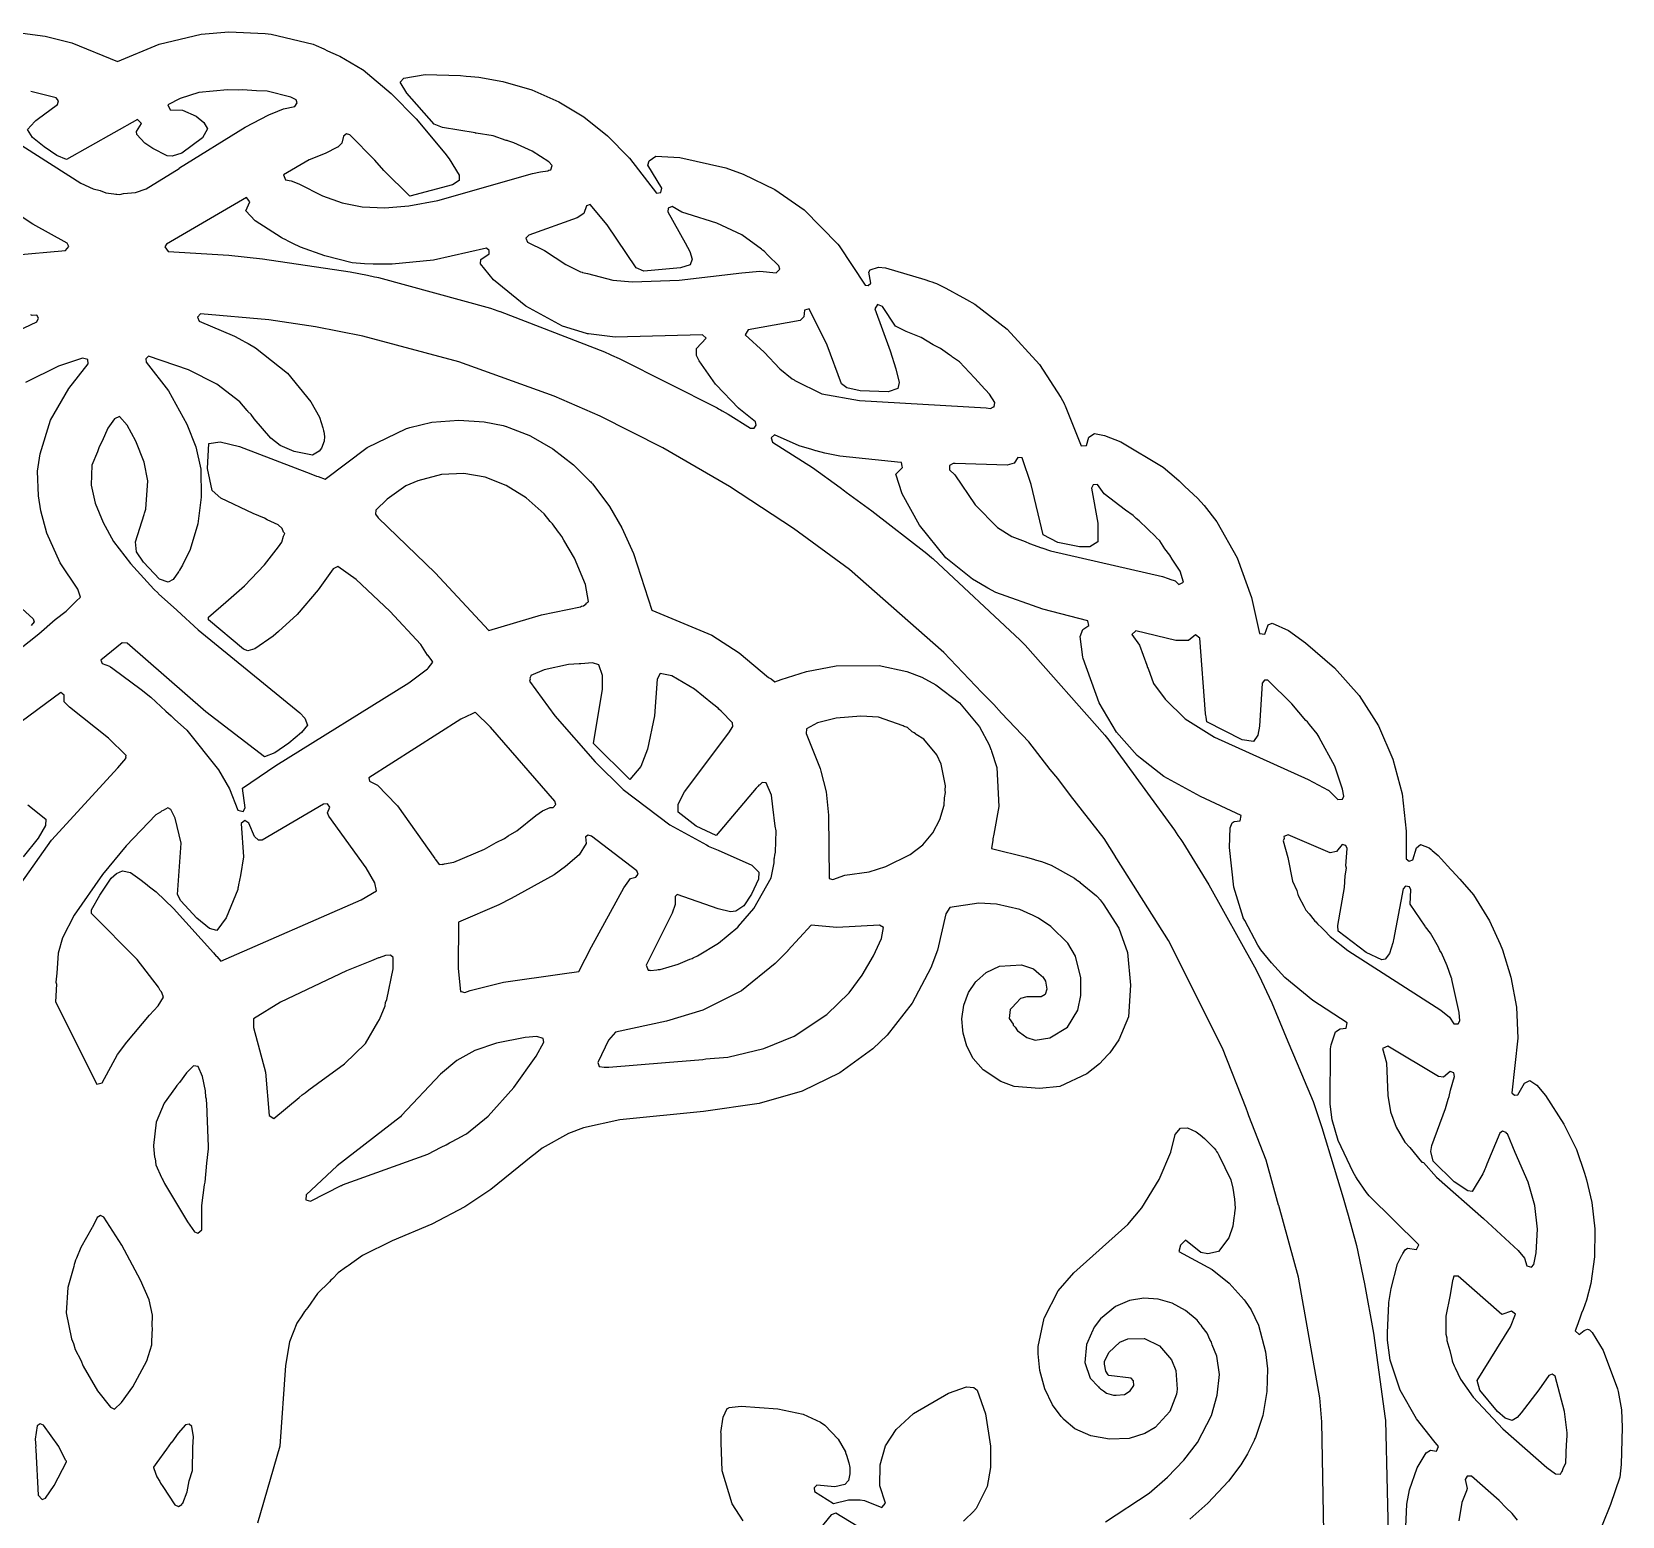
# Model space of a CAD drawing. Header units: millimetres. Extents: x 0 to 300, y 0 to 298.
# Drawn here: x 141.2 to 299.5, y 150.5 to 298.2 of the extents above; entities that cross this region are included whole.
import ezdxf

# ---------------------------------------------------------------- set-up
doc = ezdxf.new("R2010")
doc.units = ezdxf.units.MM
doc.layers.add('CUT', color=7, linetype='CONTINUOUS')

msp = doc.modelspace()

# ---------------------------------------------------------------- linework, layer by layer
at = {"layer": 'CUT'}
for points in [[(139.817, 298.1291), (142.5607, 297.7663), (145.2115, 297.0989), (149.7779, 295.2616), (153.9056, 296.9766), (158.1045, 297.9749), (160.8461, 298.2017), (164.4775, 298.0232), (165.0463, 297.9677), (169.2277, 296.9626), (169.5264, 296.841), (170.2914, 296.4964), (170.6731, 296.3244), (171.7405, 295.8436), (171.9093, 295.7676), (174.1579, 294.4493), (174.1952, 294.4258), (174.2029, 294.4209), (174.2034, 294.4206), (174.2041, 294.4202), (177.008, 292.0683), (179.5051, 289.5408), (182.336, 286.1112), (182.7663, 285.5433), (183.7789, 283.9159), (183.7762, 283.3931), (183.1168, 282.9743), (178.8743, 281.841), (176.2927, 284.4081), (175.3859, 285.4416), (172.8903, 287.9324), (172.5604, 288.0401), (172.2506, 287.8156), (172.1079, 287.1139), (171.683, 286.7275), (171.6551, 286.7037), (170.4308, 286.0916), (168.8493, 285.4667), (166.28, 283.9611), (166.4802, 283.4565), (167.0662, 283.3813), (167.8158, 283.0763), (170.1574, 281.8617), (172.1194, 281.1817), (174.1148, 280.7722), (176.3725, 280.6837), (178.7809, 280.8893), (181.6639, 281.4047), (191.0847, 284.1143), (191.8581, 284.2684), (192.6176, 284.3602), (192.6929, 284.4347), (192.8878, 284.4735), (193.0283, 284.8962), (192.7127, 285.2571), (191.0586, 286.3181), (189.2333, 287.1419), (188.6223, 287.3452), (188.5588, 287.3753), (188.4625, 287.3984), (187.1465, 287.8362), (185.4618, 288.1164), (185.4163, 288.1272), (185.3566, 288.1338), (182.125, 288.6713), (181.2768, 289.0071), (178.5622, 292.1099), (177.919, 293.1775), (178.2591, 293.594), (180.3987, 293.9614), (183.9019, 293.8453), (184.4638, 293.7961), (184.9334, 293.7549), (185.3369, 293.7196), (185.7336, 293.6848), (188.1208, 293.2677), (191.0111, 292.4186), (193.6954, 291.2328), (196.1932, 289.7439), (198.5447, 287.8556), (200.6689, 285.6759), (200.6696, 285.6751), (200.6709, 285.6737), (200.6783, 285.6657), (200.7215, 285.6188), (203.4165, 282.1465), (203.8537, 282.2189), (203.9584, 282.6496), (202.549, 284.942), (202.6804, 285.3647), (203.3633, 285.8323), (205.7343, 285.6883), (210.3322, 284.6504), (212.0368, 284.0404), (215.206, 282.5011), (218.1311, 280.4684), (221.4679, 277.0724), (221.6026, 276.9078), (224.18, 272.9696), (224.4894, 272.9465), (224.7388, 273.1873), (224.5553, 274.2781), (224.6937, 274.5032), (225.5046, 274.7632), (226.2034, 274.7042), (230.1164, 273.5338), (230.6073, 273.3709), (230.8117, 273.3031), (231.1078, 273.2049), (231.2911, 273.144), (232.2228, 272.6744), (233.9044, 271.754), (233.9867, 271.709), (234.2912, 271.5423), (235.1089, 271.0947), (238.3377, 268.5909), (241.557, 265.0946), (243.6541, 261.7858), (243.988, 261.1923), (244.0345, 261.1032), (244.1054, 260.9674), (245.6978, 256.9901), (246.2339, 257.0086), (246.4474, 257.8556), (247.0224, 258.2205), (248.0262, 258.0292), (249.6243, 257.3829), (253.8596, 254.8512), (255.1801, 253.7408), (255.4326, 253.5043), (255.6098, 253.3383), (256.0225, 252.9518), (257.2664, 251.787), (257.9205, 251.063), (259.1906, 249.42), (261.2289, 245.8537), (262.6478, 241.8989), (263.4342, 238.3074), (263.9706, 238.2589), (264.3113, 239.1615), (264.7063, 239.3231), (266.3176, 238.607), (268.0249, 237.3964), (270.9067, 234.9048), (273.3625, 232.1459), (275.2826, 229.1287), (276.7218, 225.8148), (277.6328, 222.336), (278.0523, 218.6503), (278.0605, 215.8705), (278.3334, 215.6616), (278.6976, 215.7662), (279.0677, 216.9651), (279.4692, 217.3196), (280.3259, 216.9744), (280.5422, 216.7993), (280.573, 216.7744), (280.5997, 216.7528), (280.6439, 216.717), (281.214, 216.2288), (281.543, 215.8715), (282.4968, 214.8354), (282.6027, 214.7203), (283.3924, 213.8625), (284.7599, 212.2883), (286.3423, 209.7258), (287.4077, 207.387), (287.6354, 206.8159), (288.468, 204.091), (289.0132, 201.1024), (289.1624, 198.0295), (288.5783, 192.5858), (288.8309, 192.3577), (289.168, 192.4053), (289.8068, 193.5444), (290.3554, 193.8036), (291.04, 193.3391), (291.905, 192.3196), (293.7435, 189.4563), (294.9921, 186.9337), (295.8108, 184.5953), (296.0009, 183.9178), (296.5212, 181.6639), (296.8199, 179.0594), (296.8201, 179.0564), (296.8204, 179.0526), (296.8234, 179.0083), (296.8303, 178.9096), (296.7972, 176.2799), (296.4281, 173.6278), (295.979, 171.9484), (295.6515, 171.0394), (295.5093, 170.6449), (295.3342, 170.159), (295.0346, 169.3274), (294.8585, 168.8961), (295.2695, 168.543), (295.7774, 168.9281), (296.0929, 169.0685), (296.2968, 168.9887), (296.2968, 168.9887), (296.2973, 168.9883), (296.2997, 168.9862), (296.5717, 168.7485), (297.6613, 166.9532), (299.0663, 163.1106), (299.1397, 162.857), (299.4626, 161.0293), (299.5479, 159.2637), (299.4585, 155.6024), (299.3263, 154.3402), (298.3907, 151.6101), (297.5581, 149.5564)], [(137.4589, 288.6463), (146.0997, 283.1409), (147.3564, 282.5611), (148.0336, 282.4034), (148.6039, 282.1863), (149.3863, 282.0886), (149.5966, 282.0396), (149.7044, 282.0488), (149.9982, 282.0121), (150.3679, 282.1056), (151.572, 282.2086), (152.6261, 282.5803), (155.8893, 284.6109), (155.9419, 284.6397), (155.9454, 284.6459), (162.4832, 288.7143), (164.8404, 289.9256), (165.7196, 290.287), (165.7206, 290.2874), (165.7396, 290.2952), (166.304, 290.5273), (167.4304, 290.7832), (167.6652, 291.1253), (167.5356, 291.4452), (167.0118, 291.7124), (164.671, 292.2909), (163.5912, 292.3242), (162.2066, 292.4124), (161.8369, 292.3784), (160.699, 292.4136), (157.8676, 292.1694), (156.0142, 291.5787), (154.784, 290.9175), (155.0054, 290.4291), (156.2303, 290.3891), (157.5844, 289.8042), (158.3719, 289.1807), (158.7205, 288.5513), (158.2307, 287.6359), (156.1824, 286.1375), (155.2197, 285.8105), (154.7156, 285.8704), (153.2852, 286.5836), (152.4994, 287.1312), (151.7055, 287.9788), (151.6693, 288.2691), (152.1551, 289.071), (151.749, 289.4714), (144.6763, 285.5016), (143.7202, 285.883), (142.4645, 286.7592), (141.3188, 287.6936), (140.7899, 288.4677), (141.521, 289.2807), (141.5581, 289.3115), (141.6285, 289.3699), (141.6404, 289.3798), (141.7552, 289.475), (143.791, 290.9725), (143.8904, 291.3459), (143.6665, 291.6157), (141.1454, 292.266)], [(134.1392, 275.4889), (144.5735, 276.4237), (144.9353, 276.8266), (144.7529, 277.1602), (141.3525, 279.0678), (137.4074, 281.5973)], [(137.2887, 267.2275), (141.7322, 269.3484), (141.9012, 269.6883), (141.7441, 269.9948), (141.2723, 269.9679), (141.1252, 270.0211)], [(269.8645, 148.8487), (269.654, 159.8465), (269.4406, 162.2437), (267.3373, 174.2326), (265.3537, 181.3881), (265.3487, 181.4083), (265.345, 181.4195), (264.1024, 185.9019), (262.3898, 190.3142), (262.2953, 190.5988), (262.104, 191.0506), (259.7776, 197.0443), (254.3854, 207.7426), (249.2388, 215.8882), (249.1116, 216.0933), (249.0942, 216.117), (247.9689, 217.8981), (244.6237, 222.1875), (243.3676, 223.8931), (242.6147, 224.7636), (240.4718, 227.5115), (237.7487, 230.3893), (237.0088, 231.2448), (235.8154, 232.4325), (232.0328, 236.4302), (222.6306, 244.6859), (217.067, 248.7753), (210.6853, 252.9294), (204.0454, 256.7925), (197.8226, 259.9491), (193.2266, 261.9446), (183.7522, 265.3434), (174.1709, 267.9052), (169.4721, 268.8393), (164.8443, 269.5349), (158.0211, 270.1339), (157.7168, 269.8078), (157.9011, 269.4016), (161.4144, 267.9034), (162.1965, 267.475), (162.4392, 267.3421), (162.565, 267.2732), (162.7573, 267.1679), (163.4999, 266.7424), (166.6796, 264.2105), (169.0037, 261.3733), (169.8635, 259.8439), (170.2163, 258.7905), (170.2663, 258.532), (170.2819, 258.4508), (170.29, 258.4093), (170.3865, 257.9094), (170.3526, 257.4447), (170.3526, 257.4447), (170.3523, 257.444), (170.0762, 256.7427), (169.8441, 256.4466), (169.1874, 256.0692), (167.3509, 256.4418), (165.943, 257.0222), (165.0196, 257.7444), (163.3713, 259.683), (163.0688, 260.1152), (162.7531, 260.41), (162.7444, 260.4202), (162.7426, 260.4464), (162.6596, 260.52), (161.9404, 261.3658), (159.6496, 263.1251), (156.8493, 264.5418), (152.8469, 265.9088), (152.5776, 265.6478), (152.6188, 265.3101), (154.8557, 262.4772), (156.6828, 259.1605), (157.5473, 256.9017), (158.0451, 254.6609), (158.0928, 251.8792), (157.753, 249.218), (156.9853, 246.6801), (156.2212, 245.1043), (155.9412, 244.6131), (155.8748, 244.4968), (155.8649, 244.4794), (155.8444, 244.4434), (155.2973, 243.6795), (154.8011, 243.4227), (153.9466, 243.7353), (152.3417, 245.4276), (151.6598, 246.4272), (151.5408, 247.4354), (152.404, 250.159), (152.4465, 250.2738), (152.4483, 250.2987), (152.5709, 250.6856), (152.7985, 253.5132), (152.4248, 255.3813), (151.5938, 257.4399), (150.7358, 259.0315), (149.9673, 259.9016), (149.4608, 259.6946), (148.7911, 258.7589), (148.2377, 257.4556), (147.9386, 256.8971), (147.7901, 256.401), (147.2264, 255.0734), (147.1333, 253.0813), (147.5445, 251.3002), (148.3294, 249.364), (149.3776, 247.4525), (151.0451, 245.2811), (153.3787, 242.7381), (153.8142, 242.3381), (153.8514, 242.2661), (155.6611, 240.6354), (155.7171, 240.5902), (157.8038, 238.6736), (167.9175, 230.4014), (168.4241, 229.8827), (168.6792, 229.2028), (168.0894, 228.4578), (166.8098, 227.3963), (165.4189, 226.443), (164.3863, 226.0468), (158.554, 230.522), (150.7241, 237.3553), (150.216, 237.3927), (148.1123, 235.6536), (148.236, 235.3266), (148.9611, 235.0634), (148.9781, 235.0512), (149.007, 235.0306), (149.0684, 234.9868), (149.2991, 234.8222), (152.1273, 232.7279), (153.084, 231.9622), (154.5916, 230.5849), (155.1203, 230.1019), (155.4519, 229.799), (156.6733, 228.6832), (159.8155, 224.73), (160.9173, 222.8579), (161.7519, 220.7108), (162.275, 220.5875), (162.4838, 220.9419), (162.222, 222.9263), (165.522, 225.1662), (178.7575, 233.3964), (180.6334, 234.7901), (180.6676, 234.8367), (180.6851, 234.8491), (181.1476, 235.4694), (181.0778, 235.5596), (181.0949, 235.5985), (180.67, 236.1476), (180.6246, 236.1501), (179.9453, 237.2057), (176.8596, 240.5301), (173.5326, 243.6776), (171.6999, 244.9635), (171.2206, 244.7419), (169.7513, 242.6471), (167.6539, 240.2177), (165.7841, 238.4987), (165.2759, 238.0541), (163.4487, 236.7945), (162.7531, 236.6001), (162.3136, 236.7577), (158.8251, 239.6687), (158.8187, 239.9318), (160.5363, 241.4334), (161.6204, 242.3428), (161.865, 242.595), (162.4042, 243.0664), (164.4092, 245.1301), (165.7847, 246.9517), (166.1331, 247.3971), (166.2855, 247.99), (166.4074, 248.2607), (166.2959, 248.3841), (166.1682, 248.7548), (165.7535, 249.1226), (164.6555, 249.6329), (164.4064, 249.7753), (163.2852, 250.2696), (160.0497, 251.7732), (159.1975, 252.5473), (158.7317, 254.7462), (158.8698, 257.2121), (159.9895, 257.3752), (161.9001, 256.9138), (169.0143, 254.2084), (169.5742, 253.9553), (169.7503, 253.9285), (170.4265, 253.6714), (174.6304, 256.8266), (178.5422, 258.7048), (178.682, 258.7565), (178.8579, 258.8214), (178.8691, 258.8256), (181.069, 259.3332), (183.7323, 259.5505), (186.2629, 259.3963), (188.1431, 259.0048), (188.4472, 258.9135), (188.4909, 258.9003), (188.5531, 258.8816), (188.7193, 258.8317), (190.8662, 257.9759), (190.9056, 257.9555), (193.1113, 256.6912), (195.1695, 255.1013), (196.7302, 253.5364), (196.775, 253.4897), (196.8673, 253.3936), (196.9562, 253.3009), (197.0381, 253.2155), (198.391, 251.4497), (198.7304, 250.9581), (199.9784, 248.8186), (201.1331, 246.2599), (202.9621, 240.65), (208.9178, 238.1458), (211.6369, 236.3936), (214.5611, 233.923), (214.8209, 233.7859), (215.1848, 233.4866), (215.8214, 233.7459), (218.3593, 234.5221), (221.2875, 235.0958), (225.57, 235.1257), (228.3482, 234.5218), (229.8346, 233.9516), (231.2113, 233.2146), (233.5955, 231.4038), (235.5602, 229.034), (236.5366, 227.2154), (236.6706, 226.8642), (236.7094, 226.7624), (236.7224, 226.7285), (236.7747, 226.5913), (237.295, 224.9839), (237.4819, 221.0815), (237.0107, 218.3327), (236.9047, 217.8812), (236.9114, 217.7535), (236.7661, 216.906), (240.2625, 216.0379), (241.0619, 215.8106), (241.1037, 215.7988), (241.1081, 215.7975), (241.7504, 215.6149), (242.7192, 215.2389), (245.0304, 213.9531), (245.2437, 213.7982), (245.3385, 213.7293), (245.5901, 213.5466), (245.5994, 213.5399), (247.2131, 212.1835), (247.3067, 212.0873), (247.5674, 211.7982), (247.8965, 211.3977), (249.4367, 208.9884), (250.3119, 206.5692), (250.6157, 203.3167), (250.4015, 200.1631), (249.4352, 197.8496), (248.5468, 196.5772), (248.3874, 196.4074), (248.3547, 196.3726), (248.3511, 196.3687), (247.5151, 195.4781), (246.243, 194.4831), (243.5733, 193.2086), (241.5281, 193.0099), (239.0304, 193.2358), (237.6952, 193.7075), (235.9338, 194.8923), (234.9477, 196.0017), (234.3046, 197.2217), (233.9297, 198.5457), (233.8994, 198.8398), (233.8227, 199.9655), (234.0102, 201.3081), (234.4764, 202.5844), (235.1768, 203.6095), (235.1879, 203.6233), (235.1977, 203.6354), (235.2206, 203.6638), (235.2631, 203.7163), (236.2427, 204.5815), (237.548, 205.1992), (239.7413, 205.3364), (240.9335, 204.9273), (241.473, 204.4666), (241.717, 204.2582), (241.7688, 204.214), (241.8691, 204.1284), (242.1443, 203.6985), (242.2844, 202.9244), (242.1147, 202.3748), (241.7008, 202.1469), (241.4968, 202.1368), (241.4627, 202.1351), (241.4423, 202.1341), (241.3984, 202.1319), (240.2769, 202.1539), (239.6641, 201.9767), (239.4696, 201.7719), (239.4538, 201.7649), (239.4285, 201.7286), (238.6231, 200.8806), (238.5215, 199.9738), (238.9102, 199.4212), (238.9396, 199.3327), (239.0181, 199.2411), (239.0315, 199.2107), (239.0944, 199.1521), (239.1231, 199.1185), (239.3651, 198.7745), (239.5184, 198.6571), (239.5339, 198.639), (239.565, 198.6214), (240.2701, 198.0814), (241.1293, 197.8197), (242.5657, 198.0684), (244.3329, 199.1213), (245.3705, 200.808), (245.6564, 202.2944), (245.6564, 204.0208), (245.1405, 206.1777), (244.3524, 207.4836), (242.6664, 209.1389), (241.4589, 209.9826), (240.8319, 210.2722), (240.7693, 210.3082), (240.6675, 210.3481), (239.5729, 210.8537), (237.2606, 211.362), (235.511, 211.4529), (232.6226, 211.0489), (232.2205, 210.4217), (231.3837, 206.8004), (230.7433, 205.0242), (228.8685, 201.5182), (226.393, 198.3459), (224.9573, 196.9742), (221.6694, 194.5912), (217.9171, 192.7461), (213.6285, 191.5382), (208.1081, 190.7178), (199.7668, 189.9008), (196.1474, 189.1003), (194.652, 188.551), (192.0407, 187.0934), (191.1811, 186.4005), (191.1721, 186.3949), (191.1205, 186.3517), (186.9225, 182.9679), (184.3421, 181.2378), (181.0695, 179.5102), (177.0928, 177.8696), (174.1526, 176.3966), (172.7245, 175.3719), (172.6265, 175.3093), (172.5614, 175.2549), (171.7396, 174.6653), (171.1634, 174.0881), (170.9962, 173.9486), (170.8523, 173.7766), (169.6862, 172.6086), (168.7065, 171.2106), (168.3722, 170.8108), (168.1226, 170.3774), (167.6228, 169.6643), (166.8964, 167.7889), (166.4843, 165.4495), (165.912, 157.4045), (163.7078, 149.7527)], [(131.9385, 230.3775), (141.9272, 238.2838), (143.5564, 239.7054), (144.6445, 240.549), (145.6502, 241.5238), (145.6582, 241.5393), (146.0856, 241.9122), (145.8078, 242.7257), (144.0666, 245.3602), (142.7287, 248.2843), (142.1263, 250.5238), (141.9056, 252.0129), (141.8139, 254.4658), (142.0652, 256.1996), (143.111, 259.5341), (144.9217, 262.7025), (146.8549, 265.1483), (146.8187, 265.5978), (146.2648, 265.7081), (143.8996, 264.9317), (140.5932, 263.2971)], [(277.9847, 148.6147), (278.1003, 151.6524), (278.3889, 153.0891), (279.1387, 155.2683), (279.2256, 155.4358), (280.0363, 156.7584), (280.4738, 157.0134), (281.0505, 156.9341), (281.275, 157.3947), (280.8072, 157.9665), (279.0731, 160.1505), (279.0714, 160.1529), (279.0711, 160.1532), (279.071, 160.1534), (279.0698, 160.1552), (277.453, 162.9994), (276.447, 165.9687), (276.1856, 167.9869), (276.1974, 168.7237), (276.3189, 171.6132), (276.3283, 171.7053), (276.5535, 173.1079), (277.1903, 175.5695), (277.6046, 176.4285), (277.6327, 176.4741), (277.6332, 176.4748), (277.7136, 176.6051), (277.935, 176.9638), (278.1784, 177.1403), (279.0768, 177.0026), (279.3156, 177.4528), (274.3454, 182.3536), (274.1024, 182.6621), (273.1425, 184.0629), (273.1214, 184.0969), (273.0971, 184.1361), (273.0312, 184.2425), (272.7549, 184.6884), (271.2606, 187.8564), (270.6791, 189.9004), (270.4684, 191.467), (270.5233, 196.9663), (270.5671, 197.3618), (270.9997, 198.6569), (271.4679, 198.9571), (272.0639, 199.0182), (272.1641, 199.5442), (268.7385, 201.781), (265.9654, 204.0695), (264.6232, 205.5235), (263.5862, 206.8341), (263.2674, 207.283), (261.9728, 209.729), (261.8332, 210.0023), (261.8332, 210.0024), (261.8317, 210.0053), (261.8206, 210.027), (260.9016, 213.0561), (260.4523, 217.014), (260.5084, 218.9727), (260.7147, 219.4529), (260.9329, 219.5831), (261.5098, 219.6598), (261.6098, 220.1967), (257.5691, 222.0764), (253.9181, 224.0876), (251.583, 225.9108), (251.2538, 226.182), (249.2081, 228.4947), (247.4826, 231.4199), (245.893, 235.8281), (245.8662, 235.9533), (245.596, 238.012), (245.8505, 238.6969), (246.4401, 239.0925), (246.3425, 239.5849), (241.8749, 240.7167), (237.1954, 242.4072), (236.4179, 242.8158), (235.6678, 243.2483), (234.8865, 243.7257), (232.2091, 245.8263), (229.6074, 249.0943), (227.8579, 252.2272), (227.2464, 254.1656), (227.2458, 254.1698), (227.3608, 254.2914), (227.9052, 254.8267), (227.8717, 254.9517), (227.791, 255.3211), (227.744, 255.3252), (227.7379, 255.3467), (221.6747, 255.949), (220.1666, 256.2496), (219.3262, 256.4943), (219.2865, 256.5059), (218.8811, 256.6239), (217.632, 256.9876), (215.1713, 258.0789), (214.8252, 257.7906), (214.9642, 257.3621), (218.9544, 254.8394), (221.7, 252.8284), (222.1288, 252.5144), (222.3159, 252.3773), (224.8609, 250.5133), (230.3254, 246.2894), (230.8295, 245.8576), (230.9143, 245.7849), (230.9447, 245.7588), (230.9589, 245.7467), (239.6183, 237.6528), (240.118, 237.1348), (248.059, 228.194), (248.4589, 227.6862), (254.9683, 218.7189), (255.1397, 218.4753), (255.3235, 218.2139), (255.6143, 217.8006), (255.8253, 217.5006), (258.415, 213.2989), (262.9577, 205.134), (263.3744, 204.3072), (264.6641, 201.5382), (266.2713, 197.7045), (267.185, 195.5251), (267.6239, 194.4782), (268.7738, 191.7352), (268.8996, 191.4171), (269.6468, 189.156), (270.8742, 185.0837), (271.7664, 182.1234), (272.107, 180.9933), (272.2853, 180.4018), (273.0958, 177.3797), (273.8849, 173.5761), (274.8023, 168.6798), (275.9625, 160.1897), (275.975, 160.0027), (276.3044, 145.9562)], [(137.9496, 242.8543), (141.3816, 239.7606), (141.4538, 239.475), (141.175, 239.0959)], [(140.1917, 213.453), (143.1978, 217.7315), (149.8082, 224.9455), (150.581, 225.8569), (150.5935, 225.932), (150.6264, 225.9665), (150.6031, 225.9897), (150.632, 226.1633), (148.8698, 227.8909), (144.9819, 230.9921), (144.4679, 231.5184), (144.4678, 232.1775), (144.1386, 232.4285), (135.4322, 226.0386)], [(140.8361, 221.2412), (142.6348, 219.8462), (142.6024, 219.192), (141.8695, 217.9371), (140.3598, 216.0645)], [(248.1012, 149.8932), (252.4533, 152.7544), (254.2819, 154.3408), (255.8956, 156.0121), (257.2666, 157.7814), (258.6751, 160.4806), (259.2398, 162.4928), (259.4484, 164.5428), (259.2107, 166.3847), (258.7238, 167.5152), (258.6651, 167.7589), (258.5012, 168.0322), (258.2319, 168.6576), (257.739, 169.3027), (257.6487, 169.4532), (257.5414, 169.5614), (257.2441, 169.9505), (256.0718, 170.9188), (254.752, 171.6511), (253.3501, 172.06), (251.9198, 172.1476), (250.4911, 171.9139), (249.1185, 171.3304), (247.6234, 170.0993), (246.9733, 169.2593), (246.7401, 168.7182), (246.7321, 168.7059), (246.7143, 168.6582), (246.2328, 167.5407), (246.0682, 165.7366), (246.5837, 164.197), (247.4038, 163.3294), (247.4733, 163.2297), (247.5152, 163.2115), (247.6004, 163.1213), (247.9259, 162.9241), (248.2208, 162.6975), (248.914, 162.4837), (249.1756, 162.5075), (250.0221, 162.5587), (250.5635, 162.9131), (250.9406, 163.4628), (250.918, 163.9224), (250.6657, 164.1893), (248.4628, 164.4552), (248.3753, 164.5165), (248.152, 164.8913), (248.0282, 165.5814), (248.0217, 165.8595), (248.4372, 166.7507), (249.5557, 167.7781), (250.3411, 168.1076), (251.9663, 168.1407), (251.9665, 168.1407), (251.9669, 168.1406), (251.9679, 168.1403), (252.0063, 168.1309), (253.4973, 167.4228), (254.6774, 166.0084), (255.1048, 164.9405), (255.2454, 163.0781), (255.2158, 162.8433), (255.1679, 162.6081), (254.5225, 160.8816), (253.0426, 159.29), (252.0447, 158.6713), (250.459, 158.1827), (248.5176, 158.1179), (246.6394, 158.4606), (245.0599, 159.1455), (243.9678, 160.071), (243.9138, 160.1298), (243.9003, 160.1445), (243.8852, 160.1609), (243.6927, 160.3706), (242.827, 161.5263), (242.0701, 163.135), (241.5809, 164.95), (241.4173, 166.5955), (241.4226, 167.0658), (241.424, 167.1886), (241.4244, 167.2251), (241.4258, 167.3447), (242.0135, 170.1562), (242.031, 170.211), (243.4192, 172.8973), (244.9741, 174.6735), (250.3271, 179.4844), (251.7241, 181.146), (253.4731, 183.9799), (254.6187, 186.6783), (255.0523, 188.4297), (255.5853, 189.0849), (256.2681, 189.1213), (257.151, 188.7034), (257.5501, 188.401), (257.9577, 188.0593), (258.9253, 187.0901), (259.0853, 186.8993), (259.1796, 186.7504), (259.2572, 186.6279), (259.2826, 186.5878), (259.4105, 186.3859), (260.5881, 183.9289), (260.7813, 183.0933), (260.9624, 182.0026), (261.0172, 181.1042), (260.9584, 180.6443), (260.9452, 180.5409), (260.8954, 180.1518), (260.7892, 179.3218), (260.3772, 178.1661), (259.3656, 176.8076), (258.3104, 176.5606), (257.6194, 176.6857), (256.0908, 177.9407), (255.5661, 177.4388), (255.4259, 176.7853), (258.7465, 175.011), (260.4083, 173.6513), (261.9274, 171.9777), (262.0182, 171.8543), (262.6106, 171.0038), (263.3469, 169.4664), (264.0426, 166.8041), (264.2299, 165.1232), (264.1692, 162.8467), (263.7664, 160.4671), (263.0716, 158.3865), (263.0324, 158.2906), (263.0312, 158.2877), (262.9859, 158.1767), (262.9124, 157.997), (262.256, 156.6644), (261.58, 155.5697), (260.3515, 153.9428), (258.3166, 151.7546), (256.496, 150.1601)], [(212.0337, 149.9997), (210.9534, 151.6767), (209.9503, 154.961), (209.8561, 157.7882), (209.8431, 158.5644), (209.8404, 158.7236), (209.8394, 158.7818), (209.8393, 158.7905), (210.0474, 160.3053), (210.4468, 161.1558), (210.5517, 161.2118), (210.5574, 161.2148), (210.609, 161.2424), (210.6437, 161.2608), (211.8335, 161.4147), (215.4935, 161.1424), (218.0162, 160.6141), (219.7405, 159.8148), (220.1874, 159.508), (221.49, 158.1333), (222.2194, 156.8709), (222.2449, 156.7864), (222.2758, 156.6844), (222.3206, 156.5363), (222.556, 155.7581), (222.6582, 155.2818), (222.6591, 155.0955), (222.6594, 155.0471), (222.6594, 155.0371), (222.6612, 154.6717), (222.5253, 153.9913), (222.1565, 153.6127), (221.1561, 153.3757), (219.3958, 153.526), (219.107, 153.2839), (219.1457, 152.909), (221.0376, 151.7058), (222.5237, 152.0859), (222.5565, 152.0859), (222.709, 152.0861), (223.1137, 152.0864), (223.6863, 152.0869), (224.1294, 152.0109), (225.8592, 151.3205), (226.2251, 151.7523), (225.6453, 153.4601), (225.6778, 155.5457), (226.2048, 157.4548), (227.2783, 159.0864), (229.0069, 160.6601), (232.4874, 162.6875), (234.2717, 163.3167), (235.012, 163.275), (235.3514, 162.9975), (236.1786, 160.6537), (236.6675, 157.4271), (236.667, 155.6604), (236.6663, 155.6099), (236.6656, 155.5601), (236.6641, 155.4433), (236.6624, 155.3116), (236.3198, 153.4141), (235.2367, 151.2203), (235.2119, 151.1887), (235.2019, 151.1759), (235.1204, 151.0719), (235.0737, 151.0123), (233.9941, 149.9616)], [(289.1283, 150.0424), (288.6112, 150.7237), (287.9871, 151.2665), (287.2859, 152.0186), (284.5557, 154.4267), (284.1038, 154.4411), (283.9174, 154.1057), (284.1068, 153.2155), (284.0535, 152.9735), (283.5973, 151.8246), (283.2774, 150.0003)], [(224.9236, 148.5442), (221.261, 150.746), (220.7946, 150.5724), (219.354, 148.7847)]]:
    msp.add_lwpolyline(points, dxfattribs=at)
for points in [[(196.5978, 268.1393), (196.5399, 268.15), (196.4424, 268.1679), (194.07, 268.8887), (190.3994, 270.8907), (187.1784, 273.4989), (185.8902, 275.1126), (185.9461, 275.5424), (186.7789, 276.1101), (186.7599, 276.4498), (186.487, 276.6531), (181.2239, 275.483), (177.1206, 275.0867), (175.2299, 275.0872), (174.3625, 275.1042), (173.126, 275.1934), (170.3986, 275.8909), (167.9722, 276.7799), (167.214, 277.1183), (166.7707, 277.3488), (166.5107, 277.484), (166.1547, 277.6691), (166.0473, 277.7249), (163.4641, 279.3724), (162.5336, 280.3961), (162.9366, 281.2928), (162.6221, 281.6986), (154.6595, 277.0738), (154.4694, 276.7923), (154.7956, 276.3336), (160.8472, 275.9605), (164.1949, 275.6192), (172.9341, 274.3197), (174.6624, 273.9671), (175.3569, 273.8255), (175.5798, 273.78), (175.7506, 273.7451), (186.9011, 270.6809), (187.6167, 270.4395), (187.7364, 270.3991), (187.8284, 270.368), (187.8596, 270.3575), (198.2316, 266.3392), (198.8115, 266.0781), (198.9237, 266.0276), (198.9422, 266.0192), (199.7175, 265.6702), (209.4431, 260.7678), (209.5889, 260.6858), (209.786, 260.5749), (209.9434, 260.4863), (210.559, 260.1399), (212.7714, 258.7466), (213.1481, 258.755), (213.347, 259.0329), (213.2602, 259.3634), (211.6169, 260.7138), (211.6034, 260.7265), (211.6017, 260.728), (211.6013, 260.7284), (211.592, 260.7372), (209.3442, 263.0726), (209.3045, 263.1154), (207.6557, 265.4643), (207.4103, 265.9799), (207.4118, 266.676), (208.3549, 267.7159), (208.0079, 268.0518), (199.3023, 267.8127), (196.6465, 268.1303), (196.6062, 268.1378)], [(196.0157, 274.2732), (196.0676, 274.2433), (196.5452, 274.1381), (199.0725, 273.4931), (201.0141, 273.3162), (205.6634, 273.4955), (211.9018, 274.2149), (213.7004, 274.3819), (215.3257, 274.2251), (215.6917, 274.5743), (215.588, 274.8987), (214.4916, 275.9666), (214.1374, 276.3602), (213.9779, 276.4669), (213.8594, 276.5823), (211.9075, 278.0049), (209.4414, 279.1488), (206.4774, 280.0865), (205.9523, 280.2618), (204.9699, 280.8197), (204.5853, 280.6574), (204.5362, 280.2776), (206.2669, 277.2004), (206.7307, 276.3262), (206.9629, 275.5798), (206.7644, 275.0138), (205.8031, 274.6946), (202.1438, 274.3923), (201.3855, 274.695), (198.5062, 278.9909), (196.8254, 281.0021), (196.4599, 280.8945), (196.2019, 280.1182), (195.5097, 279.6744), (190.6971, 277.9639), (190.4236, 277.6546), (190.5672, 277.2675), (192.2621, 276.4349), (194.3793, 275.0292), (195.8402, 274.318)], [(227.4478, 262.7026), (226.4882, 262.3554), (223.6989, 262.4742), (222.3587, 262.7782), (221.8419, 263.166), (220.4011, 267.0194), (218.6252, 270.6199), (218.1634, 270.5005), (218.091, 269.824), (217.7262, 269.4571), (212.5487, 268.5326), (212.2515, 268.0426), (214.14, 266.3048), (215.697, 264.6696), (216.9264, 263.6499), (217.1327, 263.5509), (217.2036, 263.4856), (219.8864, 262.1687), (223.6285, 261.5112), (236.224, 260.7883), (236.6505, 260.7209), (236.97, 260.863), (237.0281, 260.8863), (237.1048, 261.3193), (236.5695, 262.1171), (235.7344, 263.0186), (235.4888, 263.3402), (235.0589, 263.7476), (233.5778, 265.3464), (232.7939, 265.8942), (232.7447, 265.9408), (232.6035, 266.0272), (231.6804, 266.6723), (230.9608, 267.0328), (229.7769, 267.7576), (228.2649, 268.3836), (227.2027, 268.9158), (225.909, 270.8754), (225.4026, 271.0638), (225.1572, 270.6162), (226.6955, 266.455), (227.2575, 264.6401), (227.5822, 263.2849)], [(235.1321, 251.1168), (237.3757, 248.8722), (238.7894, 247.966), (240.1089, 247.4754), (240.5371, 247.2554), (241.7323, 246.838), (241.7818, 246.8533), (242.6544, 246.5289), (253.7921, 243.97), (254.3419, 243.7863), (254.4552, 243.7484), (254.5273, 243.7243), (255.0441, 243.5516), (255.4309, 243.1894), (255.8855, 243.406), (255.5381, 244.5235), (254.7342, 245.7139), (254.5349, 246.1122), (254.0358, 246.748), (253.5085, 247.5288), (253.1679, 247.8536), (253.117, 247.9185), (251.4749, 249.5262), (251.1648, 249.7645), (250.8585, 250.0568), (250.107, 250.5777), (247.9773, 252.2148), (247.309, 253.1474), (246.8975, 253.1175), (246.7265, 252.7801), (247.3524, 249.2905), (247.3487, 247.4494), (246.5467, 246.9347), (245.5259, 246.927), (243.3674, 247.3641), (241.8931, 248.1283), (240.7076, 253.1353), (239.8091, 255.7862), (239.4, 255.8213), (239.0213, 255.2628), (238.3394, 255.0772), (233.1488, 255.2252), (233.1436, 255.2227), (232.9367, 255.2343), (232.5724, 255.0337), (232.5808, 254.6179), (233.1257, 254.1149)], [(195.8625, 240.9726), (195.9419, 241.0246), (196.1632, 241.0612), (196.4262, 241.2739), (196.4234, 241.3179), (196.6313, 241.4212), (196.6226, 241.4697), (196.6568, 241.4921), (196.3636, 243.1942), (195.2468, 245.8099), (194.1952, 247.5924), (193.992, 247.9681), (193.8988, 248.0947), (193.8454, 248.1852), (193.6737, 248.4005), (193.0697, 249.221), (192.8212, 249.4693), (192.2284, 250.2126), (190.4386, 251.8242), (188.447, 253.056), (186.363, 253.8794), (184.2477, 254.225), (182.0197, 254.1298), (179.6607, 253.5175), (178.4726, 252.9985), (176.6228, 251.6902), (175.4956, 250.5728), (175.4342, 250.1969), (175.7171, 249.8321), (181.394, 244.3656), (186.7341, 238.6132), (191.9733, 240.1663)], [(251.5017, 237.1459), (252.2227, 235.1736), (252.2974, 234.9209), (252.3454, 234.8381), (252.8903, 233.3476), (254.0396, 231.7895), (256.043, 229.8196), (258.9575, 227.9787), (268.2777, 223.7864), (270.292, 222.7179), (270.3057, 222.7064), (270.3129, 222.7004), (270.3354, 222.6816), (270.4585, 222.5786), (271.2401, 221.7751), (271.7221, 221.8316), (271.8456, 222.1184), (271.7162, 222.8258), (270.9426, 225.0971), (269.3739, 227.9742), (269.3705, 227.9807), (269.3701, 227.9812), (269.1884, 228.3146), (268.408, 229.2449), (268.213, 229.5039), (268.06, 229.6597), (266.6719, 231.3145), (264.2758, 233.6566), (263.9334, 233.6719), (263.6942, 233.3793), (263.4446, 229.072), (263.279, 228.1945), (262.8593, 227.5758), (261.7116, 227.7175), (258.2172, 229.5279), (258.1272, 229.9943), (258.0916, 230.1788), (258.0772, 230.2533), (258.0566, 230.3602), (257.5086, 237.8342), (257.058, 238.1757), (256.382, 237.6059), (255.1262, 237.6253), (251.1409, 238.5913), (250.7235, 238.206)], [(202.5892, 204.7864), (202.7684, 204.8007), (202.809, 204.7704), (203.4671, 204.8235), (203.6018, 204.8675), (203.7946, 204.8829), (205.572, 205.3886), (206.7413, 205.8931), (206.9538, 205.9625), (207.0772, 206.038), (207.5071, 206.2235), (209.5919, 207.477), (211.4999, 209.09), (211.7627, 209.391), (211.7989, 209.4232), (211.8012, 209.4351), (213.1141, 210.9387), (214.8246, 214.0008), (215.1378, 215.4716), (215.1408, 215.873), (215.1707, 215.9793), (215.1821, 216.2582), (215.2556, 216.5394), (215.3191, 218.666), (215.2433, 219.1288), (214.9885, 221.0694), (214.8733, 222.2304), (214.3519, 223.4539), (213.9505, 223.488), (213.7038, 223.2639), (213.6197, 223.2124), (213.5511, 223.1253), (213.3303, 222.9247), (209.3463, 218.1945), (207.3556, 219.1264), (205.5706, 220.538), (205.5807, 221.3121), (206.211, 222.5416), (210.6076, 228.4137), (211.0098, 229.0444), (210.9708, 229.423), (209.8581, 230.5936), (209.6395, 230.7747), (209.5446, 230.8779), (208.9853, 231.3168), (207.2159, 232.7831), (204.9354, 234.101), (203.7745, 234.3272), (203.4938, 233.7586), (203.2216, 230.1179), (202.5236, 226.8059), (201.8688, 225.0609), (200.7612, 223.7744), (197.1552, 227.3656), (198.0511, 232.7764), (198.0477, 234.1299), (197.6784, 235.1872), (197.0593, 235.3916), (195.8955, 235.3035), (195.7742, 235.3002), (195.7198, 235.2902), (194.6619, 235.2102), (192.2387, 234.678), (190.9074, 234.1338), (190.8773, 233.9907), (190.7996, 233.8589), (190.8299, 233.7656), (190.7905, 233.5782), (193.3074, 230.1254), (197.3036, 225.5282), (200.1104, 222.7824), (204.7618, 219.2736), (208.3935, 217.2637), (208.5613, 217.1893), (208.5769, 217.1468), (209.5614, 216.7459), (212.9021, 215.2649), (213.5981, 214.5688), (213.5687, 213.8456), (212.8782, 212.3673), (212.125, 211.2157), (211.3009, 210.6762), (210.7794, 210.6132), (209.5472, 210.892), (205.479, 212.3392), (205.2669, 212.1192), (205.276, 211.3254), (204.9911, 210.4787), (202.3864, 205.2923)], [(177.5936, 221.2023), (177.6343, 221.1544), (181.3471, 215.9166), (181.3925, 215.8405), (181.4099, 215.828), (181.7767, 215.3106), (182.0693, 215.3559), (182.0921, 215.3396), (182.0966, 215.3412), (182.1157, 215.3252), (182.322, 215.3951), (183.2553, 215.5396), (186.2874, 216.8497), (187.4555, 217.4994), (188.2801, 217.8907), (188.6679, 218.1737), (189.5308, 218.6537), (191.4239, 220.1856), (192.0603, 220.6502), (192.8432, 221.0046), (193.1404, 220.9777), (193.3959, 221.2997), (193.2931, 221.6258), (186.9024, 228.979), (185.374, 230.4649), (185.3469, 230.4523), (185.3402, 230.4598), (185.0612, 230.3201), (183.9367, 229.7996), (174.7777, 223.9446), (174.8461, 223.609), (175.6587, 223.2052), (177.5461, 221.2584), (177.5551, 221.2478), (177.561, 221.2408)], [(220.6075, 213.9392), (220.9701, 213.8293), (222.17, 214.2615), (224.5798, 214.5937), (226.2442, 215.1258), (228.6834, 216.3114), (229.9198, 217.2782), (230.9161, 218.4588), (231.6097, 219.7963), (232.0474, 221.2376), (232.1027, 221.9691), (232.1852, 222.4922), (232.1584, 222.7048), (232.191, 223.1363), (231.7698, 225.2954), (231.3241, 226.2307), (230.0275, 227.7803), (229.2705, 228.2721), (229.1992, 228.3388), (229.0554, 228.4119), (228.8847, 228.5228), (228.389, 228.9386), (228.0803, 229.0455), (227.9732, 229.115), (225.5042, 229.9909), (223.7585, 230.0781), (221.2892, 229.8978), (219.4297, 229.4343), (218.3582, 228.815), (218.3144, 228.3466), (219.7095, 224.8618), (219.7913, 224.5991), (220.3079, 222.5578), (220.5503, 220.2426)], [(161.7741, 213.0608), (161.7509, 212.9481), (161.728, 212.8361), (160.5823, 210.0142), (159.6445, 208.7352), (158.9298, 208.9583), (157.6759, 209.9673), (156.0568, 211.7068), (155.7226, 212.3275), (156.0915, 217.4297), (155.4921, 219.9184), (155.0652, 220.7775), (154.7777, 220.9589), (154.3031, 220.6795), (154.1508, 220.6225), (154.0612, 220.5371), (153.5692, 220.2475), (150.6218, 217.1797), (148.2638, 214.3079), (145.4383, 210.2771), (144.287, 208.0038), (143.8502, 206.4983), (143.742, 204.5053), (143.6375, 203.5912), (143.6814, 203.3912), (143.5874, 201.6613), (147.724, 193.465), (148.2493, 193.5784), (149.7666, 196.4057), (150.6872, 197.6322), (152.9488, 200.3144), (153.8259, 201.2538), (154.3307, 202.1123), (154.3086, 202.1587), (154.3187, 202.1749), (154.2963, 202.2081), (154.1349, 202.6419), (154.0138, 202.7767), (153.853, 203.114), (151.713, 205.8471), (147.1653, 210.4329), (147.1848, 210.8108), (147.9948, 212.2503), (149.1376, 213.9492), (149.6804, 214.4331), (150.2508, 214.6924), (151.05, 214.5062), (152.0048, 213.8591), (152.5389, 213.4387), (152.9622, 213.1055), (153.4731, 212.7034), (153.6034, 212.6009), (155.3527, 210.9393), (159.3178, 206.5308), (159.5778, 206.2038), (159.6578, 206.1528), (160.0651, 205.6999), (174.0225, 211.8039), (175.5306, 212.7007), (175.3802, 213.4886), (174.5331, 214.9748), (170.7881, 220.1124), (170.6732, 220.4694), (170.887, 221.0351), (170.6619, 221.3437), (170.2805, 221.3248), (164.1525, 217.7403), (163.7913, 217.7545), (163.4073, 218.0949), (162.8542, 219.4247), (162.4325, 219.7066), (162.077, 219.3896), (162.3207, 216.0855), (162.0158, 214.2385), (161.8213, 213.2908)], [(193.2442, 214.2901), (188.9562, 211.9197), (187.7171, 211.313), (183.7263, 209.5799), (183.6627, 204.9655), (183.9061, 202.6899), (183.9708, 202.6746), (183.9712, 202.6702), (184.3398, 202.5871), (184.8565, 202.764), (188.1848, 203.6133), (194.0196, 204.4458), (195.6822, 204.6665), (196.9395, 207.1165), (200.16, 213.0107), (200.8244, 213.9292), (201.3754, 214.0454), (201.5878, 214.3514), (201.4575, 214.7005), (196.9496, 218.1437), (196.6122, 218.2319), (196.3531, 218.0576), (196.4209, 217.4161), (195.7165, 216.2701), (194.3764, 215.1231)], [(265.8586, 218.1107), (265.8972, 217.9117), (265.8045, 217.6756), (266.2634, 216.0204), (266.7203, 213.6615), (267.1496, 212.7328), (267.2618, 212.3324), (267.3045, 212.266), (267.3528, 212.0918), (267.8651, 211.185), (268.0585, 210.7666), (268.3904, 210.406), (268.8972, 209.7893), (268.9598, 209.6919), (269.0438, 209.611), (269.0515, 209.6016), (269.0534, 209.5983), (269.0573, 209.5945), (269.2122, 209.406), (269.6637, 209.0001), (269.8716, 208.7964), (270.4791, 208.1362), (272.2509, 206.7516), (281.4888, 200.8335), (282.3581, 200.1194), (282.7815, 199.4599), (283.2226, 199.4671), (283.3963, 199.7587), (283.3264, 200.5794), (282.595, 203.8704), (282.586, 203.9205), (282.5801, 203.9376), (282.576, 203.9559), (282.5619, 203.99), (282.1286, 205.2361), (281.5595, 206.519), (281.4114, 206.7613), (281.2763, 207.0869), (280.4779, 208.4797), (279.965, 209.1274), (279.9321, 209.1812), (278.4426, 211.3704), (278.5234, 212.7844), (278.3661, 213.0928), (277.9892, 213.1532), (277.7434, 212.9094), (276.789, 207.8053), (276.7583, 207.6751), (276.7459, 207.6228), (276.7377, 207.588), (276.7207, 207.5158), (276.3684, 206.4644), (275.9653, 205.9055), (275.6175, 205.824), (274.0635, 206.5713), (271.2773, 208.691), (271.2464, 209.2307), (271.8897, 213.0338), (271.9755, 214.1996), (272.0947, 214.9374), (272.0485, 215.1925), (272.1751, 216.9147), (272.0376, 217.2254), (271.673, 217.3117), (271.1186, 216.6009), (270.4929, 216.4691), (266.3141, 218.2771)], [(214.0963, 196.9907), (217.1336, 198.2382), (220.3871, 200.3825), (222.5945, 202.5565), (223.8864, 204.289), (225.007, 206.2261), (225.8129, 207.9358), (226.0194, 209.0339), (225.6124, 209.2804), (221.3844, 209.0389), (218.8041, 209.271), (216.498, 206.7416), (216.4862, 206.7297), (216.4222, 206.6647), (216.0248, 206.2613), (215.2233, 205.4476), (211.8681, 202.7281), (208.0183, 200.8066), (204.4166, 199.7175), (199.3393, 198.6217), (198.6257, 197.8386), (197.6264, 195.687), (197.5839, 195.6068), (197.7263, 195.2227), (198.2032, 195.1331), (198.463, 195.1539), (198.6666, 195.1341), (204.3032, 195.6202), (208.0357, 195.9183), (208.3163, 195.9663), (210.5073, 196.1553)], [(168.1622, 192.3757), (168.4545, 192.5978), (168.8186, 192.8745), (169.667, 193.5191), (172.3576, 195.4817), (174.4433, 197.5035), (175.6736, 199.6224), (175.8413, 199.877), (176.3941, 201.2585), (176.4539, 201.5764), (176.5638, 201.8808), (177.2211, 204.9467), (177.1987, 206.0722), (176.9312, 206.298), (176.4311, 206.2763), (175.8003, 206.027), (175.7377, 206.0236), (175.0549, 205.7324), (172.5505, 204.7428), (165.9828, 201.6099), (163.2936, 199.955), (163.3098, 199.1091), (164.488, 194.6367), (164.8584, 190.3272), (165.3376, 190.0268), (167.8403, 192.1312)], [(180.6532, 186.4864), (181.9808, 187.1803), (182.4869, 187.4041), (182.8171, 187.6166), (183.7641, 188.1042), (183.8071, 188.1349), (184.5102, 188.5024), (186.6606, 190.2567), (189.2197, 193.115), (191.449, 196.249), (192.1977, 197.6289), (192.1497, 197.9961), (191.4994, 198.1997), (190.3367, 198.1141), (187.4759, 197.5494), (185.3375, 196.8098), (183.5291, 195.8069), (181.9291, 194.4516), (178.0351, 190.3231), (177.9261, 190.2121), (171.6261, 185.3284), (168.5312, 182.4262), (168.4978, 181.9431), (168.9909, 181.7924), (172.0416, 183.3714), (172.0457, 183.3732), (172.047, 183.3739), (172.0486, 183.3746), (172.1534, 183.4225)], [(275.6776, 197.0175), (276.093, 195.5621), (276.2124, 192.3084), (276.4809, 190.6868), (277.0402, 189.1848), (277.9274, 187.6758), (278.4191, 187.1328), (279.5697, 185.7184), (279.6148, 185.7039), (279.6185, 185.6994), (279.6661, 185.6873), (279.7534, 185.6592), (281.0765, 184.198), (285.7487, 180.0941), (289.1956, 176.8994), (289.8173, 176.1168), (290.0624, 175.3649), (290.5299, 175.2367), (290.7655, 175.4932), (290.9975, 176.6795), (291.1138, 179.0318), (290.8461, 181.3813), (290.1914, 183.7031), (288.887, 186.6385), (288.132, 188.4944), (288.0396, 188.5455), (288.0025, 188.6288), (287.6484, 188.7583), (287.3619, 188.5717), (286.0871, 185.4821), (285.9269, 185.1116), (285.8686, 184.9767), (285.8079, 184.8362), (285.67, 184.5171), (284.6228, 182.7635), (284.1792, 182.8424), (282.8215, 183.7478), (280.743, 185.7908), (280.4907, 186.7568), (280.6144, 187.3492), (281.9504, 191.0315), (282.2105, 191.9579), (282.3085, 192.2268), (282.4642, 192.8616), (282.8488, 194.2319), (282.7786, 194.5696), (282.4328, 194.7279), (281.7551, 194.1437), (281.2777, 194.208), (276.2128, 197.227)], [(154.4038, 191.5613), (153.6246, 189.6572), (153.3554, 187.3583), (153.3652, 187.2729), (153.4536, 186.1933), (153.5071, 186.0394), (153.5787, 185.4166), (154.156, 184.1735), (154.2024, 184.0401), (154.2671, 183.9342), (154.4418, 183.558), (156.7357, 179.7547), (157.4452, 178.7529), (157.7595, 178.614), (158.1452, 178.9476), (158.1767, 181.3903), (158.4168, 183.4345), (158.4767, 183.7063), (158.6694, 185.5853), (158.8392, 187.0306), (158.8319, 187.1701), (158.8396, 187.2446), (158.6894, 190.5902), (158.6865, 190.7744), (158.6795, 190.8095), (158.6275, 191.9691), (158.5733, 192.1692), (158.5417, 192.78), (158.2423, 194.2202), (157.7932, 195.2233), (157.3197, 195.262), (156.6261, 194.5668), (155.9272, 193.6216), (155.6786, 193.3229), (155.5546, 193.1176)], [(145.6903, 176.1255), (145.5884, 175.9251), (145.5223, 175.6948), (145.4458, 175.4987), (145.4057, 175.2882), (144.8148, 173.2283), (144.6617, 170.6908), (145.2004, 168.1014), (145.3944, 167.6439), (145.5471, 167.0574), (146.107, 165.9644), (146.3553, 165.379), (147.7737, 162.9366), (149.062, 161.2966), (149.4553, 161.1079), (150.1571, 161.7502), (151.2931, 163.3332), (152.6899, 165.9121), (153.1702, 167.5154), (153.1809, 167.8849), (153.2527, 169.1594), (153.2245, 169.3807), (153.256, 170.4644), (152.9278, 171.9815), (152.0652, 173.9404), (150.2009, 177.4275), (148.4142, 180.2084), (148.0788, 180.3689), (147.7553, 180.1856), (147.2628, 179.2173), (147.2319, 179.1755), (146.1116, 177.2057)], [(282.0939, 168.2015), (282.0963, 167.9341), (282.3936, 166.9282), (282.5529, 166.2515), (282.6114, 165.9597), (282.6302, 165.9228), (282.6541, 165.8215), (282.8381, 165.4246), (282.8598, 165.3509), (282.9291, 165.2281), (283.4519, 164.1004), (284.7162, 162.292), (287.672, 159.1574), (292.0517, 155.2918), (292.9155, 154.6611), (293.421, 154.6223), (293.5476, 154.9021), (293.5628, 154.9104), (293.6751, 155.1838), (293.9312, 155.7495), (293.9739, 156.6529), (293.9819, 156.6792), (293.9845, 156.8761), (294.0399, 158.0464), (294.0734, 158.4264), (294.0622, 158.5173), (294.0734, 158.7526), (293.8098, 160.8651), (292.8853, 164.3914), (292.5628, 164.5905), (292.2436, 164.4631), (291.2348, 163.0303), (289.5077, 160.73), (289.0908, 160.2764), (288.5855, 159.9625), (287.912, 160.1913), (287.1216, 160.8785), (285.3632, 163.0001), (285.11, 163.9413), (288.4141, 169.2854), (288.9233, 170.5712), (288.5363, 170.8468), (287.5806, 170.5155), (283.2225, 174.3501), (282.781, 174.3541), (282.7054, 173.9749), (282.6512, 173.9255), (282.4102, 172.495), (281.982, 170.3477), (282.0079, 168.5673)], [(141.6391, 157.0687), (141.8811, 152.5474), (142.2829, 152.1114), (142.5969, 152.2487), (143.4681, 153.5123), (144.6901, 155.8596), (144.6745, 155.8911), (144.6865, 155.9112), (144.6023, 156.0377), (143.9351, 157.3925), (142.3997, 159.5271), (142.0697, 159.6422), (141.7744, 159.4553), (141.5827, 158.1229), (141.6226, 157.3772), (141.614, 157.3077)], [(156.9051, 153.9745), (157.2362, 155.0117), (157.2578, 157.299), (157.3286, 158.3739), (157.2645, 158.7372), (157.1772, 159.3687), (156.885, 159.6134), (156.5493, 159.5306), (155.805, 158.6986), (155.1624, 157.8197), (155.1234, 157.7775), (154.6472, 157.1151), (153.6802, 155.7927), (153.513, 155.5736), (153.5152, 155.5671), (153.3411, 155.329), (153.3482, 155.3086), (153.3411, 155.2988), (153.3853, 155.2014), (153.6744, 154.3668), (153.98, 153.8907), (154.0561, 153.7229), (154.2842, 153.4168), (155.4688, 151.5716), (155.8468, 151.4066), (156.1552, 151.6254), (156.177, 151.6939), (156.2605, 151.7597), (156.6975, 152.8748)]]:
    msp.add_lwpolyline(points, close=True, dxfattribs=at)

doc.saveas('drawing.dxf')
